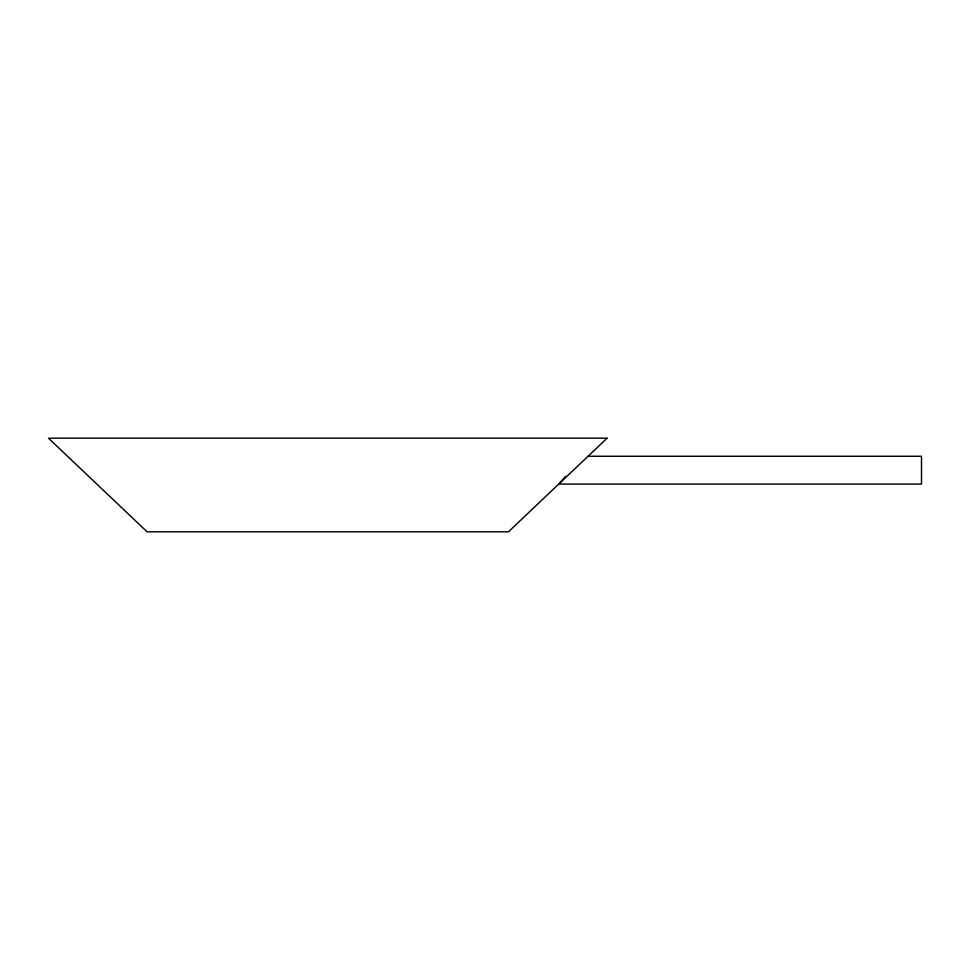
<?xml version="1.0" encoding="UTF-8"?>
<svg xmlns="http://www.w3.org/2000/svg" width="970" height="970" viewBox="0 0 970 970"><rect width="100%" height="100%" fill="white"/><g stroke="black" fill="none" stroke-linecap="round" stroke-linejoin="round"><path stroke-width="1.45" d="M565.668 476.27L558.768 484.066L921.5 484.066L921.5 456.252L587.941 456.252M607.087 438.185L508.462 531.815L147.088 531.815L48.5 438.185L607.087 438.185"/></g></svg>
